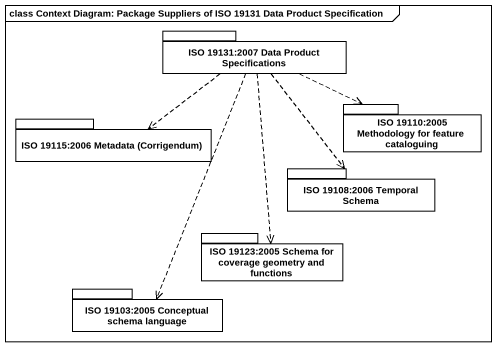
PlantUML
@startuml
mainframe class Context Diagram: Package Suppliers of ISO 19131 Data Product Specification
package "ISO 19131:2007 Data Product Specifications" as ISO_19131_2007_Data_Product {
}
package "ISO 19110:2005 Methodology for feature cataloguing" as ISO_19110_2005_Methodology {
}
package "ISO 19115:2006 Metadata (Corrigendum)" as ISO_19115_2006_Metadata {
}
package "ISO 19108:2006 Temporal Schema" as ISO_19108_2006_Temporal {
}
package "ISO 19123:2005 Schema for coverage geometry and functions" as ISO_19123_2005_Schema_for {
}
package "ISO 19103:2005 Conceptual schema language" as ISO_19103_2005_Conceptual {
}
ISO_19131_2007_Data_Product .right.> ISO_19110_2005_Methodology
ISO_19131_2007_Data_Product ..> ISO_19115_2006_Metadata
ISO_19131_2007_Data_Product ..> ISO_19108_2006_Temporal
ISO_19131_2007_Data_Product ..> ISO_19123_2005_Schema_for
ISO_19131_2007_Data_Product ..> ISO_19103_2005_Conceptual
@enduml
